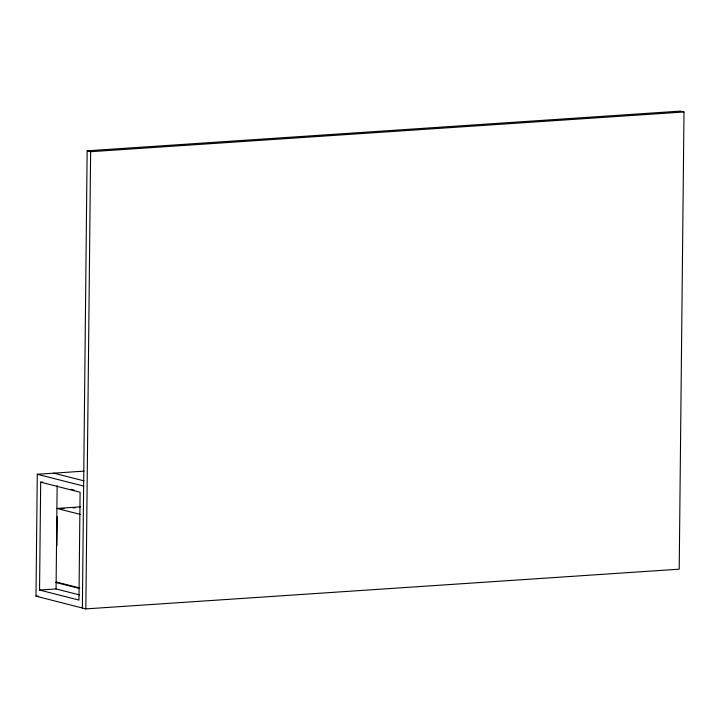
<?xml version="1.0" encoding="UTF-8"?>
<svg xmlns="http://www.w3.org/2000/svg" width="720" height="720" viewBox="0 0 720 720"><rect width="100%" height="100%" fill="white"/><g stroke="black" fill="none" stroke-linecap="round" stroke-linejoin="round"><path stroke-width="1.08" d="M82.359 608.013L87.147 150.813L680.526 111.105L684 111.987L679.212 569.187L85.842 608.895L36 596.187L37.278 474.264L84.051 471.132M40.68 482.184L80.091 492.237L78.957 600.093L39.555 590.04L40.68 482.184L42.885 482.04M79.497 594.909L56.061 588.933L57.141 485.577M56.934 545.724L57.24 516.771M85.842 608.895L90.63 151.695L87.147 150.813M90.63 151.695L684 111.987M80.442 506.871L56.907 508.446L80.487 514.458M61.803 508.671L64.035 508.527M72.999 507.924L75.24 507.771M39.555 590.04L56.061 588.933M36 596.187L38.205 596.043M53.784 473.157L83.979 480.861M37.278 474.264L83.637 486.09M70.92 489.285L74.151 490.113M56.133 581.949L79.722 587.961M55.89 582.471L79.605 588.519"/></g></svg>
